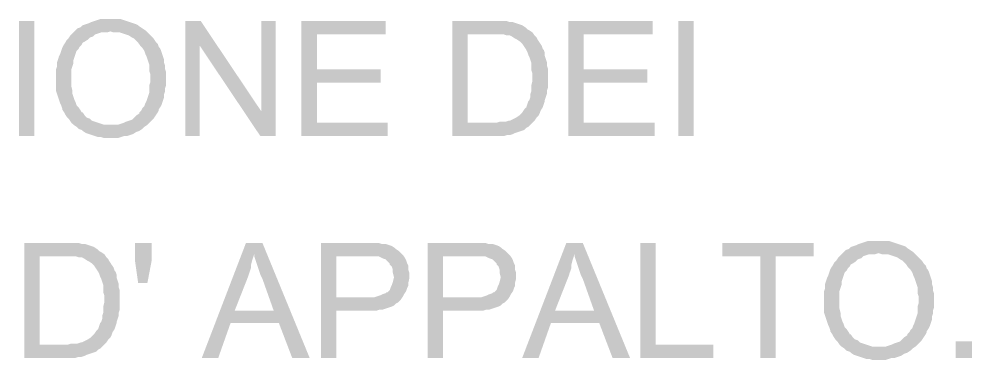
# Model space of a CAD drawing. Header units: millimetres. Extents: x -35.3 to 0.3, y 0.4 to 20.6.
# Drawn here: x -28.625 to -27.852, y 14.54 to 14.817 of the extents above; entities that cross this region are included whole.
import ezdxf

# ---------------------------------------------------------------- set-up
doc = ezdxf.new("R2010")
doc.units = ezdxf.units.MM
doc.layers.add('PDF _Riempimenti solidi', color=7, linetype='Continuous')

msp = doc.modelspace()

# ---------------------------------------------------------------- hatches: boundary and pattern name
at = {"layer": 'PDF _Riempimenti solidi', "transparency": 33554559}
for points in [[(-28.61267, 14.72184), (-28.61267, 14.81517), (-28.62517, 14.81517), (-28.62517, 14.72184)], [(-28.551, 14.81684), (-28.55933, 14.81684), (-28.56183, 14.81601), (-28.56433, 14.81517), (-28.56683, 14.81434), (-28.5685, 14.81351), (-28.571, 14.81267), (-28.5735, 14.81184), (-28.57517, 14.81017), (-28.57767, 14.80934), (-28.57933, 14.80767), (-28.551, 14.80684), (-28.5485, 14.80601), (-28.5435, 14.80601), (-28.5385, 14.80434), (-28.536, 14.80351), (-28.5335, 14.80184), (-28.53183, 14.80101), (-28.5285, 14.79767), (-28.52683, 14.79517), (-28.52517, 14.79351), (-28.5235, 14.79101), (-28.52267, 14.78851), (-28.52183, 14.78684), (-28.521, 14.78434), (-28.52017, 14.78184), (-28.51933, 14.77934), (-28.51933, 14.77434), (-28.5185, 14.77184), (-28.5185, 14.76601), (-28.51933, 14.76351), (-28.51933, 14.75767), (-28.52017, 14.75517), (-28.521, 14.75267), (-28.52183, 14.75017), (-28.52267, 14.74851), (-28.5235, 14.74601), (-28.52517, 14.74434), (-28.526, 14.74267), (-28.52767, 14.74101), (-28.52767, 14.74017), (-28.53017, 14.73851), (-28.53183, 14.73684), (-28.5335, 14.73517), (-28.536, 14.73434), (-28.5385, 14.73351), (-28.54017, 14.73267), (-28.54267, 14.73184), (-28.54517, 14.73101), (-28.551, 14.73101), (-28.521, 14.73101), (-28.51933, 14.73267), (-28.516, 14.73601), (-28.51433, 14.73851), (-28.51267, 14.74101), (-28.51183, 14.74267), (-28.51183, 14.74351), (-28.51017, 14.74601), (-28.50933, 14.74767), (-28.5085, 14.75017), (-28.50767, 14.75267), (-28.50767, 14.75517), (-28.50683, 14.75767), (-28.50683, 14.76017), (-28.506, 14.76267), (-28.506, 14.77434), (-28.50683, 14.77684), (-28.50683, 14.77934), (-28.50767, 14.78184), (-28.50767, 14.78434), (-28.5085, 14.78684), (-28.50933, 14.78934), (-28.51017, 14.79184), (-28.511, 14.79351), (-28.51183, 14.79434), (-28.51267, 14.79684), (-28.51433, 14.79851), (-28.516, 14.80101), (-28.51767, 14.80267), (-28.51933, 14.80434), (-28.521, 14.80601), (-28.52267, 14.80767), (-28.52517, 14.80934), (-28.52767, 14.81101), (-28.5285, 14.81184), (-28.53017, 14.81267), (-28.53267, 14.81351), (-28.53517, 14.81434), (-28.53767, 14.81517), (-28.54017, 14.81601), (-28.54267, 14.81684), (-28.54767, 14.81684)], [(-28.47767, 14.81517), (-28.49017, 14.81517), (-28.49017, 14.72184), (-28.4785, 14.72184), (-28.4785, 14.79517)], [(-28.47767, 14.81517), (-28.4785, 14.79517), (-28.42933, 14.72184), (-28.4285, 14.74184)], [(-28.41683, 14.81517), (-28.4285, 14.81517), (-28.4285, 14.74184), (-28.42933, 14.72184), (-28.41683, 14.72184)], [(-28.32767, 14.81517), (-28.396, 14.81517), (-28.396, 14.72184), (-28.326, 14.72184), (-28.326, 14.73267), (-28.3835, 14.73267), (-28.3835, 14.76517), (-28.33183, 14.76517), (-28.33183, 14.77601), (-28.3835, 14.77601), (-28.3835, 14.80434), (-28.32767, 14.80434)], [(-28.241, 14.81517), (-28.2735, 14.81517), (-28.2735, 14.72184), (-28.23183, 14.72184), (-28.22933, 14.72267), (-28.22683, 14.72267), (-28.22433, 14.72351), (-28.22267, 14.72434), (-28.22017, 14.72517), (-28.21767, 14.72601), (-28.21517, 14.72684), (-28.2135, 14.72851), (-28.21183, 14.72934), (-28.21017, 14.73101), (-28.2085, 14.73267), (-28.261, 14.73267), (-28.261, 14.80434), (-28.241, 14.80434), (-28.2085, 14.80601), (-28.211, 14.80767), (-28.21267, 14.80851), (-28.21433, 14.81017), (-28.21683, 14.81184), (-28.21933, 14.81267), (-28.22183, 14.81351), (-28.22433, 14.81434), (-28.22683, 14.81434), (-28.22933, 14.81517), (-28.23767, 14.81517)], [(-28.111, 14.81517), (-28.17933, 14.81517), (-28.17933, 14.72184), (-28.10933, 14.72184), (-28.10933, 14.73267), (-28.16683, 14.73267), (-28.16683, 14.76517), (-28.11517, 14.76517), (-28.11517, 14.77601), (-28.16683, 14.77601), (-28.16683, 14.80434), (-28.111, 14.80434)], [(-28.07767, 14.72184), (-28.07767, 14.81517), (-28.09017, 14.81517), (-28.09017, 14.72184)], [(-28.57933, 14.80767), (-28.581, 14.80601), (-28.58267, 14.80434), (-28.5835, 14.80351), (-28.58517, 14.80101), (-28.58683, 14.79934), (-28.58767, 14.79767), (-28.58933, 14.79517), (-28.59017, 14.79351), (-28.591, 14.79101), (-28.59183, 14.78851), (-28.59267, 14.78684), (-28.5935, 14.78434), (-28.59433, 14.78184), (-28.59433, 14.77851), (-28.59517, 14.77601), (-28.59517, 14.75851), (-28.59433, 14.75601), (-28.5935, 14.75351), (-28.59267, 14.75101), (-28.59183, 14.74851), (-28.591, 14.74684), (-28.59017, 14.74434), (-28.59017, 14.74351), (-28.5885, 14.74101), (-28.58767, 14.73934), (-28.586, 14.73684), (-28.58433, 14.73517), (-28.58267, 14.73267), (-28.581, 14.73101), (-28.5785, 14.72934), (-28.57683, 14.72767), (-28.57433, 14.72684), (-28.5735, 14.72601), (-28.571, 14.72434), (-28.5685, 14.72351), (-28.566, 14.72267), (-28.5635, 14.72184), (-28.561, 14.72101), (-28.5585, 14.72101), (-28.556, 14.72017), (-28.54517, 14.72017), (-28.54267, 14.72101), (-28.54017, 14.72184), (-28.53767, 14.72184), (-28.53517, 14.72267), (-28.53267, 14.72351), (-28.53017, 14.72517), (-28.52767, 14.72601), (-28.52517, 14.72767), (-28.5235, 14.72934), (-28.521, 14.73101), (-28.556, 14.73101), (-28.5585, 14.73184), (-28.561, 14.73267), (-28.5635, 14.73351), (-28.566, 14.73434), (-28.56767, 14.73601), (-28.57017, 14.73684), (-28.57183, 14.73851), (-28.5735, 14.74101), (-28.57433, 14.74101), (-28.57517, 14.74267), (-28.57683, 14.74517), (-28.5785, 14.74684), (-28.57933, 14.74934), (-28.58017, 14.75101), (-28.581, 14.75351), (-28.58183, 14.75601), (-28.58183, 14.75851), (-28.58267, 14.76184), (-28.58267, 14.77601), (-28.58183, 14.77851), (-28.581, 14.78101), (-28.581, 14.78351), (-28.57933, 14.78851), (-28.5785, 14.79101), (-28.57683, 14.79267), (-28.576, 14.79434), (-28.57433, 14.79601), (-28.5735, 14.79767), (-28.57183, 14.79851), (-28.56933, 14.80017), (-28.56767, 14.80184), (-28.56517, 14.80267), (-28.5635, 14.80434), (-28.561, 14.80517), (-28.5585, 14.80601), (-28.5535, 14.80601), (-28.551, 14.80684)], [(-28.2085, 14.80601), (-28.241, 14.80434), (-28.23183, 14.80434), (-28.22933, 14.80351), (-28.22683, 14.80351), (-28.22517, 14.80267), (-28.22267, 14.80101), (-28.221, 14.80017), (-28.2185, 14.79851), (-28.21683, 14.79684), (-28.21517, 14.79434), (-28.2135, 14.79184), (-28.21267, 14.79017), (-28.21183, 14.78767), (-28.211, 14.78601), (-28.21017, 14.78351), (-28.20933, 14.78101), (-28.20933, 14.77517), (-28.2085, 14.77267), (-28.2085, 14.76684), (-28.20933, 14.76351), (-28.20933, 14.75851), (-28.21017, 14.75601), (-28.21017, 14.75351), (-28.211, 14.75101), (-28.21183, 14.75017), (-28.21267, 14.74767), (-28.2135, 14.74517), (-28.21517, 14.74351), (-28.21683, 14.74101), (-28.2185, 14.73934), (-28.21933, 14.73851), (-28.22183, 14.73684), (-28.2235, 14.73601), (-28.22683, 14.73434), (-28.22767, 14.73434), (-28.23017, 14.73351), (-28.23517, 14.73351), (-28.23767, 14.73267), (-28.261, 14.73267), (-28.2085, 14.73267), (-28.20683, 14.73434), (-28.20517, 14.73684), (-28.2035, 14.73851), (-28.20267, 14.74017), (-28.20183, 14.74267), (-28.20017, 14.74517), (-28.19933, 14.74767), (-28.1985, 14.75017), (-28.1985, 14.75101), (-28.19767, 14.75351), (-28.19683, 14.75601), (-28.19683, 14.75851), (-28.196, 14.76101), (-28.196, 14.77684), (-28.19683, 14.77934), (-28.19683, 14.78184), (-28.19767, 14.78434), (-28.1985, 14.78684), (-28.1985, 14.78934), (-28.19933, 14.79184), (-28.20017, 14.79267), (-28.201, 14.79517), (-28.20267, 14.79767), (-28.20433, 14.80017), (-28.20517, 14.80184), (-28.20683, 14.80351)], [(-28.5885, 14.63517), (-28.621, 14.63517), (-28.621, 14.54184), (-28.57933, 14.54184), (-28.57683, 14.54267), (-28.57433, 14.54267), (-28.57183, 14.54351), (-28.57017, 14.54434), (-28.56767, 14.54517), (-28.56517, 14.54601), (-28.56267, 14.54684), (-28.561, 14.54851), (-28.55933, 14.54934), (-28.55767, 14.55101), (-28.556, 14.55267), (-28.6085, 14.55267), (-28.6085, 14.62434), (-28.5885, 14.62434), (-28.556, 14.62601), (-28.5585, 14.62767), (-28.56017, 14.62851), (-28.56183, 14.63017), (-28.56433, 14.63184), (-28.56683, 14.63267), (-28.56933, 14.63351), (-28.57183, 14.63434), (-28.57433, 14.63434), (-28.57683, 14.63517), (-28.58517, 14.63517)], [(-28.5285, 14.60267), (-28.531, 14.62017), (-28.531, 14.63517), (-28.51767, 14.63517), (-28.51767, 14.62017), (-28.521, 14.60267)], [(-28.42767, 14.63517), (-28.441, 14.63517), (-28.47683, 14.54184), (-28.4635, 14.54184), (-28.4535, 14.57017), (-28.41433, 14.57017), (-28.45017, 14.58017), (-28.43933, 14.60767), (-28.4385, 14.61017), (-28.43767, 14.61267), (-28.43683, 14.61517), (-28.43683, 14.61767), (-28.436, 14.62101), (-28.43517, 14.62351), (-28.43433, 14.62601)], [(-28.42767, 14.63517), (-28.43433, 14.62601), (-28.43433, 14.62434), (-28.4335, 14.62184), (-28.43183, 14.61684), (-28.431, 14.61434), (-28.43017, 14.61184), (-28.42933, 14.60934), (-28.42767, 14.60601), (-28.4185, 14.58017), (-28.45017, 14.58017), (-28.41433, 14.57017), (-28.4035, 14.54184), (-28.38933, 14.54184)], [(-28.34433, 14.63517), (-28.38017, 14.63517), (-28.38017, 14.54184), (-28.36767, 14.54184), (-28.36767, 14.58017), (-28.33517, 14.58017), (-28.33267, 14.58101), (-28.33017, 14.58101), (-28.32767, 14.58184), (-28.32517, 14.58267), (-28.32267, 14.58351), (-28.321, 14.58434), (-28.31933, 14.58601), (-28.31767, 14.58684), (-28.316, 14.58851), (-28.31517, 14.58934), (-28.36767, 14.59101), (-28.36767, 14.62434), (-28.3435, 14.62434), (-28.3135, 14.62517), (-28.31683, 14.62851), (-28.31933, 14.63017), (-28.32017, 14.63101), (-28.32267, 14.63267), (-28.32517, 14.63351), (-28.32767, 14.63434), (-28.331, 14.63434), (-28.3335, 14.63517), (-28.34183, 14.63517)], [(-28.25767, 14.63517), (-28.2935, 14.63517), (-28.2935, 14.54184), (-28.281, 14.54184), (-28.281, 14.58017), (-28.2485, 14.58017), (-28.246, 14.58101), (-28.2435, 14.58101), (-28.241, 14.58184), (-28.2385, 14.58267), (-28.236, 14.58351), (-28.23433, 14.58434), (-28.23267, 14.58601), (-28.231, 14.58684), (-28.22933, 14.58851), (-28.2285, 14.58934), (-28.281, 14.59101), (-28.281, 14.62434), (-28.25683, 14.62434), (-28.22683, 14.62517), (-28.23017, 14.62851), (-28.23267, 14.63017), (-28.2335, 14.63101), (-28.236, 14.63267), (-28.2385, 14.63351), (-28.241, 14.63434), (-28.24433, 14.63434), (-28.24683, 14.63517), (-28.25517, 14.63517)], [(-28.16767, 14.63517), (-28.181, 14.63517), (-28.21683, 14.54184), (-28.2035, 14.54184), (-28.1935, 14.57017), (-28.15433, 14.57017), (-28.19017, 14.58017), (-28.17933, 14.60767), (-28.1785, 14.61017), (-28.17683, 14.61517), (-28.17683, 14.61767), (-28.176, 14.62101), (-28.17517, 14.62351), (-28.17433, 14.62601)], [(-28.16767, 14.63517), (-28.17433, 14.62601), (-28.17433, 14.62434), (-28.1735, 14.62184), (-28.17267, 14.61934), (-28.17183, 14.61684), (-28.171, 14.61434), (-28.17017, 14.61184), (-28.16933, 14.60934), (-28.16767, 14.60601), (-28.1585, 14.58017), (-28.19017, 14.58017), (-28.15433, 14.57017), (-28.1435, 14.54184), (-28.12933, 14.54184)], [(-28.1085, 14.63517), (-28.121, 14.63517), (-28.121, 14.54184), (-28.06183, 14.54184), (-28.06183, 14.55267), (-28.1085, 14.55267)], [(-27.98017, 14.63517), (-28.05433, 14.63517), (-28.05433, 14.62434), (-28.0235, 14.62434), (-28.0235, 14.54184), (-28.011, 14.54184), (-28.011, 14.62434), (-27.98017, 14.62434)], [(-27.92767, 14.63684), (-27.936, 14.63684), (-27.9385, 14.63601), (-27.941, 14.63517), (-27.9435, 14.63434), (-27.94517, 14.63351), (-27.94767, 14.63267), (-27.95017, 14.63184), (-27.95183, 14.63017), (-27.95433, 14.62934), (-27.956, 14.62767), (-27.92767, 14.62684), (-27.92517, 14.62601), (-27.92017, 14.62601), (-27.91767, 14.62517), (-27.91517, 14.62434), (-27.91267, 14.62351), (-27.91017, 14.62184), (-27.9085, 14.62101), (-27.90683, 14.61934), (-27.90517, 14.61767), (-27.9035, 14.61517), (-27.90183, 14.61351), (-27.90017, 14.61101), (-27.89933, 14.60851), (-27.8985, 14.60684), (-27.89767, 14.60434), (-27.89683, 14.60184), (-27.896, 14.59934), (-27.896, 14.59434), (-27.89517, 14.59184), (-27.89517, 14.58601), (-27.896, 14.58351), (-27.896, 14.57767), (-27.89683, 14.57517), (-27.89767, 14.57267), (-27.8985, 14.57017), (-27.89933, 14.56851), (-27.90017, 14.56601), (-27.90183, 14.56434), (-27.90267, 14.56267), (-27.90433, 14.56101), (-27.90433, 14.56017), (-27.90683, 14.55851), (-27.91017, 14.55517), (-27.91267, 14.55434), (-27.91517, 14.55351), (-27.91683, 14.55267), (-27.91933, 14.55184), (-27.92183, 14.55101), (-27.92767, 14.55101), (-27.89767, 14.55101), (-27.896, 14.55267), (-27.89267, 14.55601), (-27.891, 14.55851), (-27.88933, 14.56101), (-27.8885, 14.56267), (-27.8885, 14.56351), (-27.88683, 14.56601), (-27.886, 14.56767), (-27.88517, 14.57017), (-27.88433, 14.57267), (-27.88433, 14.57517), (-27.8835, 14.57767), (-27.8835, 14.58017), (-27.88267, 14.58267), (-27.88267, 14.59434), (-27.8835, 14.59684), (-27.8835, 14.59934), (-27.88433, 14.60184), (-27.88433, 14.60434), (-27.88517, 14.60684), (-27.886, 14.60934), (-27.88683, 14.61184), (-27.88767, 14.61351), (-27.8885, 14.61434), (-27.88933, 14.61684), (-27.891, 14.61851), (-27.89267, 14.62101), (-27.89433, 14.62267), (-27.89767, 14.62601), (-27.89933, 14.62767), (-27.90433, 14.63101), (-27.90517, 14.63184), (-27.90683, 14.63267), (-27.90933, 14.63351), (-27.91183, 14.63434), (-27.91433, 14.63517), (-27.91683, 14.63601), (-27.91933, 14.63684), (-27.92433, 14.63684)], [(-28.556, 14.62601), (-28.5885, 14.62434), (-28.57933, 14.62434), (-28.57683, 14.62351), (-28.57433, 14.62351), (-28.57267, 14.62267), (-28.57017, 14.62101), (-28.5685, 14.62017), (-28.566, 14.61851), (-28.56433, 14.61684), (-28.56267, 14.61434), (-28.561, 14.61184), (-28.56017, 14.61017), (-28.55933, 14.60767), (-28.5585, 14.60601), (-28.55767, 14.60351), (-28.55683, 14.60101), (-28.55683, 14.59517), (-28.556, 14.59267), (-28.556, 14.58684), (-28.55683, 14.58351), (-28.55683, 14.57851), (-28.55767, 14.57601), (-28.55767, 14.57351), (-28.5585, 14.57101), (-28.55933, 14.57017), (-28.56017, 14.56767), (-28.561, 14.56517), (-28.56267, 14.56351), (-28.56433, 14.56101), (-28.566, 14.55934), (-28.56683, 14.55851), (-28.56933, 14.55684), (-28.57433, 14.55434), (-28.57517, 14.55434), (-28.57767, 14.55351), (-28.58267, 14.55351), (-28.58517, 14.55267), (-28.6085, 14.55267), (-28.556, 14.55267), (-28.55433, 14.55434), (-28.55267, 14.55684), (-28.551, 14.55851), (-28.55017, 14.56017), (-28.54933, 14.56267), (-28.54767, 14.56517), (-28.54683, 14.56767), (-28.546, 14.57017), (-28.546, 14.57101), (-28.54517, 14.57351), (-28.54433, 14.57601), (-28.54433, 14.57851), (-28.5435, 14.58101), (-28.5435, 14.59684), (-28.54433, 14.59934), (-28.54433, 14.60184), (-28.54517, 14.60434), (-28.546, 14.60684), (-28.546, 14.60934), (-28.54683, 14.61184), (-28.54767, 14.61267), (-28.5485, 14.61517), (-28.55017, 14.61767), (-28.55183, 14.62017), (-28.55267, 14.62184), (-28.55433, 14.62351)], [(-28.3135, 14.62517), (-28.3435, 14.62434), (-28.3335, 14.62434), (-28.33017, 14.62267), (-28.32767, 14.62184), (-28.32433, 14.61851), (-28.32433, 14.61767), (-28.32267, 14.61601), (-28.32183, 14.61351), (-28.32183, 14.61101), (-28.321, 14.60767), (-28.321, 14.60684), (-28.32183, 14.60351), (-28.32267, 14.60101), (-28.3235, 14.59934), (-28.32433, 14.59684), (-28.326, 14.59517), (-28.32683, 14.59517), (-28.32767, 14.59434), (-28.33017, 14.59351), (-28.33183, 14.59267), (-28.33433, 14.59184), (-28.33683, 14.59101), (-28.36767, 14.59101), (-28.31517, 14.58934), (-28.3135, 14.59184), (-28.31267, 14.59351), (-28.311, 14.59601), (-28.31017, 14.59851), (-28.30933, 14.60017), (-28.30933, 14.60267), (-28.3085, 14.60601), (-28.3085, 14.61101), (-28.30933, 14.61351), (-28.30933, 14.61684), (-28.31017, 14.61851), (-28.311, 14.62101), (-28.31183, 14.62267)], [(-28.22683, 14.62517), (-28.25683, 14.62434), (-28.24683, 14.62434), (-28.24517, 14.62351), (-28.2435, 14.62267), (-28.241, 14.62184), (-28.23767, 14.61851), (-28.23767, 14.61767), (-28.236, 14.61601), (-28.23517, 14.61351), (-28.23517, 14.61101), (-28.23433, 14.60767), (-28.23433, 14.60684), (-28.23517, 14.60351), (-28.236, 14.60101), (-28.23683, 14.59934), (-28.23767, 14.59684), (-28.23933, 14.59517), (-28.24017, 14.59517), (-28.241, 14.59434), (-28.2435, 14.59351), (-28.24517, 14.59267), (-28.24767, 14.59184), (-28.25017, 14.59101), (-28.281, 14.59101), (-28.2285, 14.58934), (-28.22683, 14.59184), (-28.226, 14.59351), (-28.22433, 14.59601), (-28.2235, 14.59851), (-28.22267, 14.60017), (-28.22267, 14.60267), (-28.22183, 14.60601), (-28.22183, 14.61101), (-28.22267, 14.61351), (-28.22267, 14.61684), (-28.2235, 14.61851), (-28.22433, 14.62101), (-28.22517, 14.62267)], [(-27.956, 14.62767), (-27.95933, 14.62434), (-27.96017, 14.62351), (-27.96183, 14.62101), (-27.9635, 14.61934), (-27.96433, 14.61767), (-27.966, 14.61517), (-27.96683, 14.61351), (-27.96767, 14.61101), (-27.9685, 14.60851), (-27.96933, 14.60684), (-27.97017, 14.60434), (-27.971, 14.60184), (-27.971, 14.59851), (-27.97183, 14.59601), (-27.97183, 14.57851), (-27.971, 14.57601), (-27.97017, 14.57351), (-27.9685, 14.56851), (-27.96767, 14.56684), (-27.96683, 14.56434), (-27.96683, 14.56351), (-27.96517, 14.56101), (-27.96433, 14.55934), (-27.96267, 14.55684), (-27.961, 14.55517), (-27.95933, 14.55267), (-27.95767, 14.55101), (-27.95517, 14.54934), (-27.9535, 14.54767), (-27.951, 14.54684), (-27.95017, 14.54601), (-27.94767, 14.54434), (-27.94517, 14.54351), (-27.94267, 14.54267), (-27.94017, 14.54184), (-27.93767, 14.54101), (-27.93517, 14.54101), (-27.93267, 14.54017), (-27.92183, 14.54017), (-27.91933, 14.54101), (-27.91683, 14.54184), (-27.91433, 14.54184), (-27.91183, 14.54267), (-27.90933, 14.54351), (-27.90683, 14.54517), (-27.90433, 14.54601), (-27.90183, 14.54767), (-27.90017, 14.54934), (-27.89767, 14.55101), (-27.93267, 14.55101), (-27.93517, 14.55184), (-27.93767, 14.55267), (-27.94017, 14.55351), (-27.94267, 14.55434), (-27.94433, 14.55601), (-27.94683, 14.55684), (-27.9485, 14.55851), (-27.95017, 14.56101), (-27.951, 14.56101), (-27.95183, 14.56267), (-27.9535, 14.56517), (-27.95517, 14.56684), (-27.956, 14.56934), (-27.95683, 14.57101), (-27.95767, 14.57351), (-27.9585, 14.57601), (-27.9585, 14.57851), (-27.95933, 14.58184), (-27.95933, 14.59601), (-27.9585, 14.59851), (-27.95767, 14.60101), (-27.95767, 14.60351), (-27.95683, 14.60601), (-27.956, 14.60851), (-27.95517, 14.61101), (-27.9535, 14.61267), (-27.95267, 14.61434), (-27.951, 14.61601), (-27.95017, 14.61767), (-27.9485, 14.61851), (-27.946, 14.62017), (-27.94433, 14.62184), (-27.94183, 14.62267), (-27.94017, 14.62434), (-27.93767, 14.62517), (-27.93517, 14.62601), (-27.93017, 14.62601), (-27.92767, 14.62684)], [(-27.85183, 14.54184), (-27.85183, 14.55517), (-27.86517, 14.55517), (-27.86517, 14.54184)]]:
    msp.add_hatch(color=256, dxfattribs=at).paths.add_polyline_path(points)

doc.saveas('drawing.dxf')
